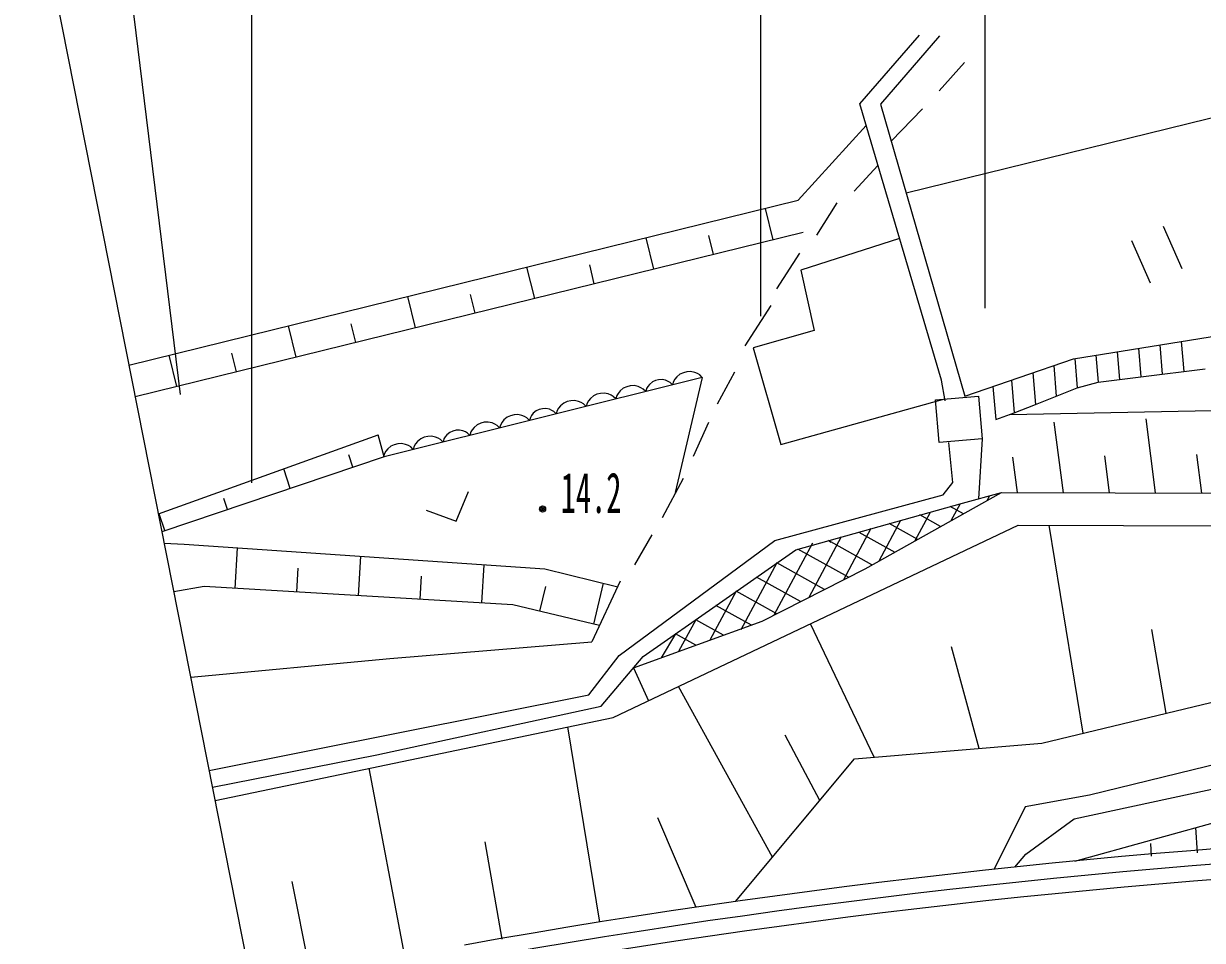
# Model space of a CAD drawing. Units: millimetres, scale not verified. Extents: x 39750 to 680000, y 20000 to 380250.
# Drawn here: x 69390 to 107774, y 268834 to 298710 of the extents above; entities that cross this region are included whole.
import ezdxf
from ezdxf.enums import TextEntityAlignment as Align

# ---------------------------------------------------------------- set-up
doc = ezdxf.new("R2010")
doc.units = ezdxf.units.MM
doc.header["$LTSCALE"] = 1000
for name, color, linetype, lineweight in [('M-BGD', 7, 'Continuous', 25), ('M-BMK-OTRS', 5, 'Continuous', 25), ('M-STR-HTXT', 7, 'Continuous', 13)]:
    doc.layers.add(name, color=color, linetype=linetype, lineweight=lineweight)
doc.styles.add('ＭＳ ゴシック', font='')
doc.styles.get('ＭＳ ゴシック').set_extended_font_data('MS Gothic')

msp = doc.modelspace()

# ---------------------------------------------------------------- linework, layer by layer
at = {"layer": 'M-BGD'}
for p, q in [((96615, 296089), (98558, 298337)), ((99214, 298312), (97294, 296084)), ((116864, 297790), (98129, 293184)), ((100030, 297440), (99208, 296523)), ((99282, 287088), (96615, 296089)), ((97294, 296084), (100035, 286564)), ((98659, 295928), (97643, 294873)), ((94611, 292950), (96823, 295387)), ((97207, 294090), (96437, 293245)), ((72821, 287578), (94611, 292950)), ((93799, 291666), (93548, 292688)), ((95869, 292873), (95208, 291819)), ((94770, 291905), (73025, 286548)), ((89916, 290709), (89664, 291730)), ((91858, 291188), (91707, 291801)), ((107114, 290719), (106512, 292094)), ((97912, 291710), (94702, 290671)), ((105468, 291636), (106070, 290262)), ((94659, 291224), (93908, 290062)), ((86032, 289753), (85780, 290773)), ((87974, 290231), (87823, 290843)), ((94702, 290671), (95133, 288709)), ((82148, 288796), (81897, 289815)), ((84090, 289274), (83939, 289886)), ((93720, 289519), (92876, 288206)), ((78264, 287839), (78013, 288858)), ((80206, 288317), (80055, 288929)), ((95133, 288709), (93150, 288144)), ((103573, 287786), (110696, 288938)), ((107082, 288354), (107164, 287369)), ((74380, 286882), (74129, 287900)), ((76322, 287360), (76171, 287972)), ((93150, 288144), (94046, 284990)), ((104309, 287905), (104383, 287023)), ((105003, 288017), (105079, 287109)), ((105696, 288130), (105774, 287196)), ((106389, 288242), (106469, 287283)), ((100035, 286564), (103573, 287786)), ((102933, 287565), (103017, 286567)), ((103616, 287793), (103697, 286836)), ((91489, 287179), (81135, 284596)), ((90597, 287121), (90553, 287048)), ((90660, 287198), (90597, 287121)), ((91489, 287179), (90607, 283426)), ((90762, 287286), (90660, 287198)), ((90873, 287334), (90762, 287286)), ((90990, 287363), (90873, 287334)), ((91111, 287373), (90990, 287363)), ((91242, 287344), (91111, 287373)), ((91334, 287305), (91242, 287344)), ((91407, 287261), (91334, 287305)), ((91489, 287179), (91407, 287261)), ((92537, 287351), (91975, 286305)), ((102250, 287329), (102337, 286298)), ((105079, 287109), (105774, 287196)), ((105774, 287196), (106469, 287283)), ((106469, 287283), (107164, 287369)), ((107164, 287369), (107859, 287456)), ((88816, 286739), (88753, 286661)), ((88918, 286826), (88816, 286739)), ((89030, 286874), (88918, 286826)), ((89146, 286903), (89030, 286874)), ((89267, 286913), (89146, 286903)), ((89398, 286884), (89267, 286913)), ((89490, 286845), (89398, 286884)), ((89563, 286801), (89490, 286845)), ((89646, 286719), (89563, 286801)), ((89676, 286819), (89646, 286719)), ((89716, 286885), (89676, 286819)), ((89772, 286954), (89716, 286885)), ((89864, 287033), (89772, 286954)), ((89965, 287077), (89864, 287033)), ((90069, 287103), (89965, 287077)), ((90179, 287111), (90069, 287103)), ((90296, 287085), (90179, 287111)), ((90379, 287050), (90296, 287085)), ((90445, 287011), (90379, 287050)), ((90519, 286937), (90445, 287011)), ((90553, 287048), (90519, 286937)), ((99400, 286419), (99282, 287088)), ((100954, 286882), (101044, 285811)), ((101560, 287091), (101649, 286026)), ((102337, 286298), (103697, 286836)), ((103697, 286836), (104383, 287023)), ((104383, 287023), (105079, 287109)), ((87089, 286390), (86977, 286342)), ((87206, 286419), (87089, 286390)), ((87327, 286429), (87206, 286419)), ((87458, 286400), (87327, 286429)), ((87550, 286361), (87458, 286400)), ((87623, 286317), (87550, 286361)), ((87783, 286419), (87739, 286346)), ((87846, 286497), (87783, 286419)), ((87948, 286584), (87846, 286497)), ((88059, 286632), (87948, 286584)), ((88176, 286661), (88059, 286632)), ((88297, 286671), (88176, 286661)), ((88428, 286642), (88297, 286671)), ((88520, 286603), (88428, 286642)), ((88593, 286559), (88520, 286603)), ((88675, 286477), (88593, 286559)), ((88709, 286588), (88675, 286477)), ((88753, 286661), (88709, 286588)), ((94046, 284990), (99389, 286479)), ((99088, 286454), (100483, 286571)), ((99205, 285059), (99088, 286454)), ((100483, 286571), (100600, 285176)), ((101507, 285970), (120949, 286350)), ((85483, 285969), (85362, 285960)), ((85614, 285940), (85483, 285969)), ((85988, 286011), (85932, 285941)), ((86080, 286089), (85988, 286011)), ((86180, 286133), (86080, 286089)), ((86285, 286159), (86180, 286133)), ((86394, 286168), (86285, 286159)), ((86512, 286141), (86394, 286168)), ((86595, 286106), (86512, 286141)), ((86661, 286067), (86595, 286106)), ((86735, 285993), (86661, 286067)), ((86769, 286104), (86735, 285993)), ((86812, 286177), (86769, 286104)), ((86876, 286255), (86812, 286177)), ((86977, 286342), (86876, 286255)), ((87705, 286235), (87623, 286317)), ((87739, 286346), (87705, 286235)), ((101044, 285811), (101649, 286026)), ((101649, 286026), (102337, 286298)), ((84164, 285640), (84062, 285553)), ((84275, 285689), (84164, 285640)), ((84392, 285718), (84275, 285689)), ((84513, 285727), (84392, 285718)), ((84644, 285698), (84513, 285727)), ((84736, 285659), (84644, 285698)), ((84809, 285616), (84736, 285659)), ((84891, 285533), (84809, 285616)), ((84925, 285645), (84891, 285533)), ((84969, 285717), (84925, 285645)), ((85032, 285795), (84969, 285717)), ((85134, 285882), (85032, 285795)), ((85246, 285931), (85134, 285882)), ((85362, 285960), (85246, 285931)), ((85706, 285901), (85614, 285940)), ((85779, 285858), (85706, 285901)), ((85862, 285775), (85779, 285858)), ((85892, 285875), (85862, 285775)), ((85932, 285941), (85892, 285875)), ((91695, 285708), (91189, 284600)), ((103250, 283422), (102952, 285724)), ((106250, 283414), (105941, 285828)), ((73780, 282730), (80939, 285306)), ((81135, 284596), (80939, 285306)), ((82432, 285229), (82320, 285180)), ((82548, 285258), (82432, 285229)), ((82669, 285268), (82548, 285258)), ((82800, 285238), (82669, 285268)), ((82892, 285199), (82800, 285238)), ((82965, 285156), (82892, 285199)), ((83118, 285239), (83078, 285174)), ((83174, 285309), (83118, 285239)), ((83266, 285387), (83174, 285309)), ((83367, 285431), (83266, 285387)), ((83471, 285457), (83367, 285431)), ((83580, 285466), (83471, 285457)), ((83698, 285440), (83580, 285466)), ((83781, 285405), (83698, 285440)), ((83847, 285365), (83781, 285405)), ((83921, 285291), (83847, 285365)), ((83955, 285403), (83921, 285291)), ((83999, 285475), (83955, 285403)), ((84062, 285553), (83999, 285475)), ((81248, 284851), (81185, 284774)), ((81350, 284938), (81248, 284851)), ((81461, 284987), (81350, 284938)), ((81578, 285016), (81461, 284987)), ((81699, 285026), (81578, 285016)), ((81830, 284996), (81699, 285026)), ((81922, 284957), (81830, 284996)), ((81995, 284914), (81922, 284957)), ((82077, 284831), (81995, 284914)), ((82111, 284943), (82077, 284831)), ((82155, 285016), (82111, 284943)), ((82218, 285093), (82155, 285016)), ((82320, 285180), (82218, 285093)), ((83048, 285073), (82965, 285156)), ((83078, 285174), (83048, 285073)), ((100600, 285176), (99205, 285059)), ((99653, 283756), (99514, 285055)), ((100600, 285176), (100486, 283227)), ((81135, 284596), (73894, 282153)), ((80115, 284252), (79978, 284658)), ((81141, 284701), (81107, 284589)), ((81185, 284774), (81141, 284701)), ((101750, 283425), (101601, 284577)), ((102547, 275263), (142083, 284760)), ((104750, 283418), (104595, 284625)), ((107750, 283411), (107589, 284673)), ((78074, 283564), (77860, 284199)), ((90871, 283885), (90180, 282607)), ((99332, 283359), (99653, 283756)), ((83474, 282499), (83872, 283459)), ((93851, 281869), (99332, 283359)), ((96791, 280946), (101233, 283426)), ((99963, 283087), (101233, 283426)), ((100845, 283323), (100758, 283161)), ((101233, 283426), (136185, 283343)), ((76034, 282875), (75914, 283232)), ((94531, 281567), (99963, 283087)), ((99993, 282734), (99563, 282975)), ((99883, 283065), (99584, 282506)), ((73994, 282187), (73807, 282740)), ((82498, 282858), (83474, 282499)), ((97946, 282523), (97235, 281194)), ((98905, 282776), (98410, 281850)), ((99249, 282319), (98570, 282697)), ((88589, 276100), (101777, 282366)), ((96978, 282252), (96087, 280586)), ((96586, 282142), (97760, 281487)), ((98504, 281903), (97578, 282420)), ((101777, 282366), (131755, 282279)), ((103895, 275587), (102780, 282363)), ((73967, 281783), (74621, 281744)), ((74621, 281744), (86364, 280942)), ((88781, 278122), (93851, 281869)), ((89849, 282047), (89287, 281068)), ((95076, 281776), (93820, 279429)), ((96009, 281981), (94954, 280007)), ((97015, 281071), (95594, 281864)), ((95594, 281864), (95684, 281814)), ((76276, 280307), (76354, 281626)), ((89563, 278089), (94531, 281567)), ((96247, 280668), (94602, 281587)), ((80295, 280068), (80371, 281351)), ((84314, 279830), (84388, 281077)), ((93913, 281140), (92746, 278959)), ((95469, 280271), (93918, 281137)), ((78285, 280188), (78331, 280968)), ((82305, 279949), (82349, 280708)), ((86364, 280942), (88736, 280358)), ((94691, 279874), (93257, 280675)), ((93440, 279234), (96791, 280946)), ((75271, 280366), (74280, 280198)), ((85319, 279771), (75271, 280366)), ((86198, 279560), (86391, 280366)), ((88821, 280540), (87893, 278566)), ((87955, 279139), (88274, 280471)), ((92593, 280213), (91739, 278617)), ((93914, 279476), (92596, 280212)), ((88141, 279095), (85319, 279771)), ((93087, 279106), (91935, 279749)), ((89246, 277712), (93440, 279234)), ((91274, 279286), (90717, 278246)), ((92184, 278778), (91274, 279286)), ((97086, 274806), (95008, 279149)), ((103615, 271421), (132551, 279426)), ((90613, 278823), (90152, 278041)), ((91281, 278451), (90613, 278823)), ((106594, 276235), (106124, 278970)), ((81320, 278017), (87893, 278566)), ((100507, 275092), (99602, 278404)), ((74831, 277411), (81320, 278017)), ((87800, 276836), (88781, 278122)), ((88198, 276468), (89563, 278089)), ((89246, 277712), (89737, 276645)), ((75431, 274376), (87800, 276836)), ((93774, 271545), (90716, 277110)), ((80896, 274880), (88198, 276468)), ((75625, 273396), (88589, 276100)), ((88151, 269429), (87111, 275791)), ((95316, 273395), (94184, 275520)), ((96448, 274752), (102547, 275263)), ((75540, 273827), (80896, 274880)), ((92571, 270102), (96448, 274752)), ((108402, 274625), (104096, 273565)), ((81800, 268324), (80645, 274443)), ((103597, 272799), (108982, 273960)), ((104096, 273565), (101998, 273190)), ((101998, 273190), (100991, 271153)), ((91290, 269909), (90044, 272829)), ((102029, 271647), (103597, 272799)), ((107615, 271692), (107561, 272513)), ((84975, 268877), (84416, 272051)), ((106119, 271581), (106091, 271991)), ((101661, 271224), (102029, 271647)), ((78749, 267705), (78136, 270758))]:
    msp.add_line(p, q, dxfattribs=at)
for radius in [100, 60, 20]:
    msp.add_circle((86289, 282891), radius, dxfattribs=at)
for radius in [248006, 247506, 247006]:
    msp.add_arc((127491, 24568), radius, 83.36508, 100.15961, dxfattribs=at)
at = {"layer": 'M-BMK-OTRS'}
msp.add_line((69390, 304936), (78230, 260218), dxfattribs=at)
at = {"layer": 'M-STR-HTXT'}
for p, q in [((76820, 283746), (76820, 330105)), ((93383, 330105), (93383, 289176)), ((100704, 289434), (100704, 330105)), ((69952, 323593), (74492, 286618))]:
    msp.add_line(p, q, dxfattribs=at)

# ---------------------------------------------------------------- texts
at = {"layer": 'M-BGD', "style": 'ＭＳ ゴシック', "width": 0.55}
msp.add_text('14.2', height=1320, dxfattribs=at).set_placement((86881, 282366), align=Align.BOTTOM_LEFT)

doc.saveas('drawing.dxf')
